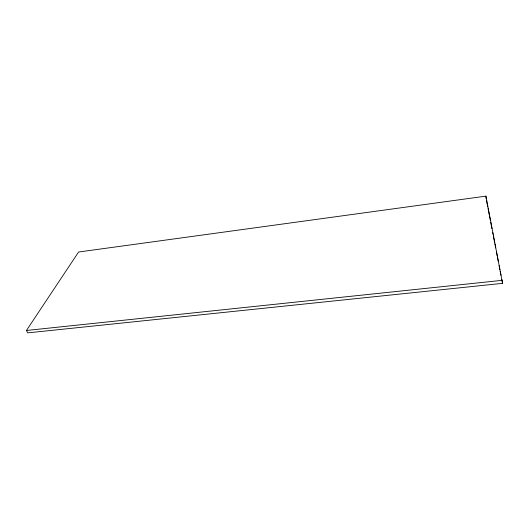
<?xml version="1.0" encoding="UTF-8"?>
<svg xmlns="http://www.w3.org/2000/svg" width="529" height="529" viewBox="0 0 529 529"><rect width="100%" height="100%" fill="white"/><g stroke="black" fill="none" stroke-linecap="round" stroke-linejoin="round"><path stroke-width="0.79" d="M26.45 330.48L78.583 252.016L485.92 196.133L502.55 283.352L27.739 332.867L26.45 330.48L502.279 280.324M486.488 200.465L487.738 206.905M488.049 208.512L489.299 214.953M489.609 216.559L490.39 220.586M490.7 222.193L491.95 228.634M492.73 232.654L493.041 234.268M493.352 235.874L494.595 242.315M494.913 243.922L495.693 247.949M496.466 251.969L497.247 255.996M497.558 257.603L498.338 261.63M499.118 265.651L499.898 269.678M500.209 271.284L500.989 275.305M501.77 279.332L502.55 283.352M485.92 196.133L486.177 198.858"/></g></svg>
